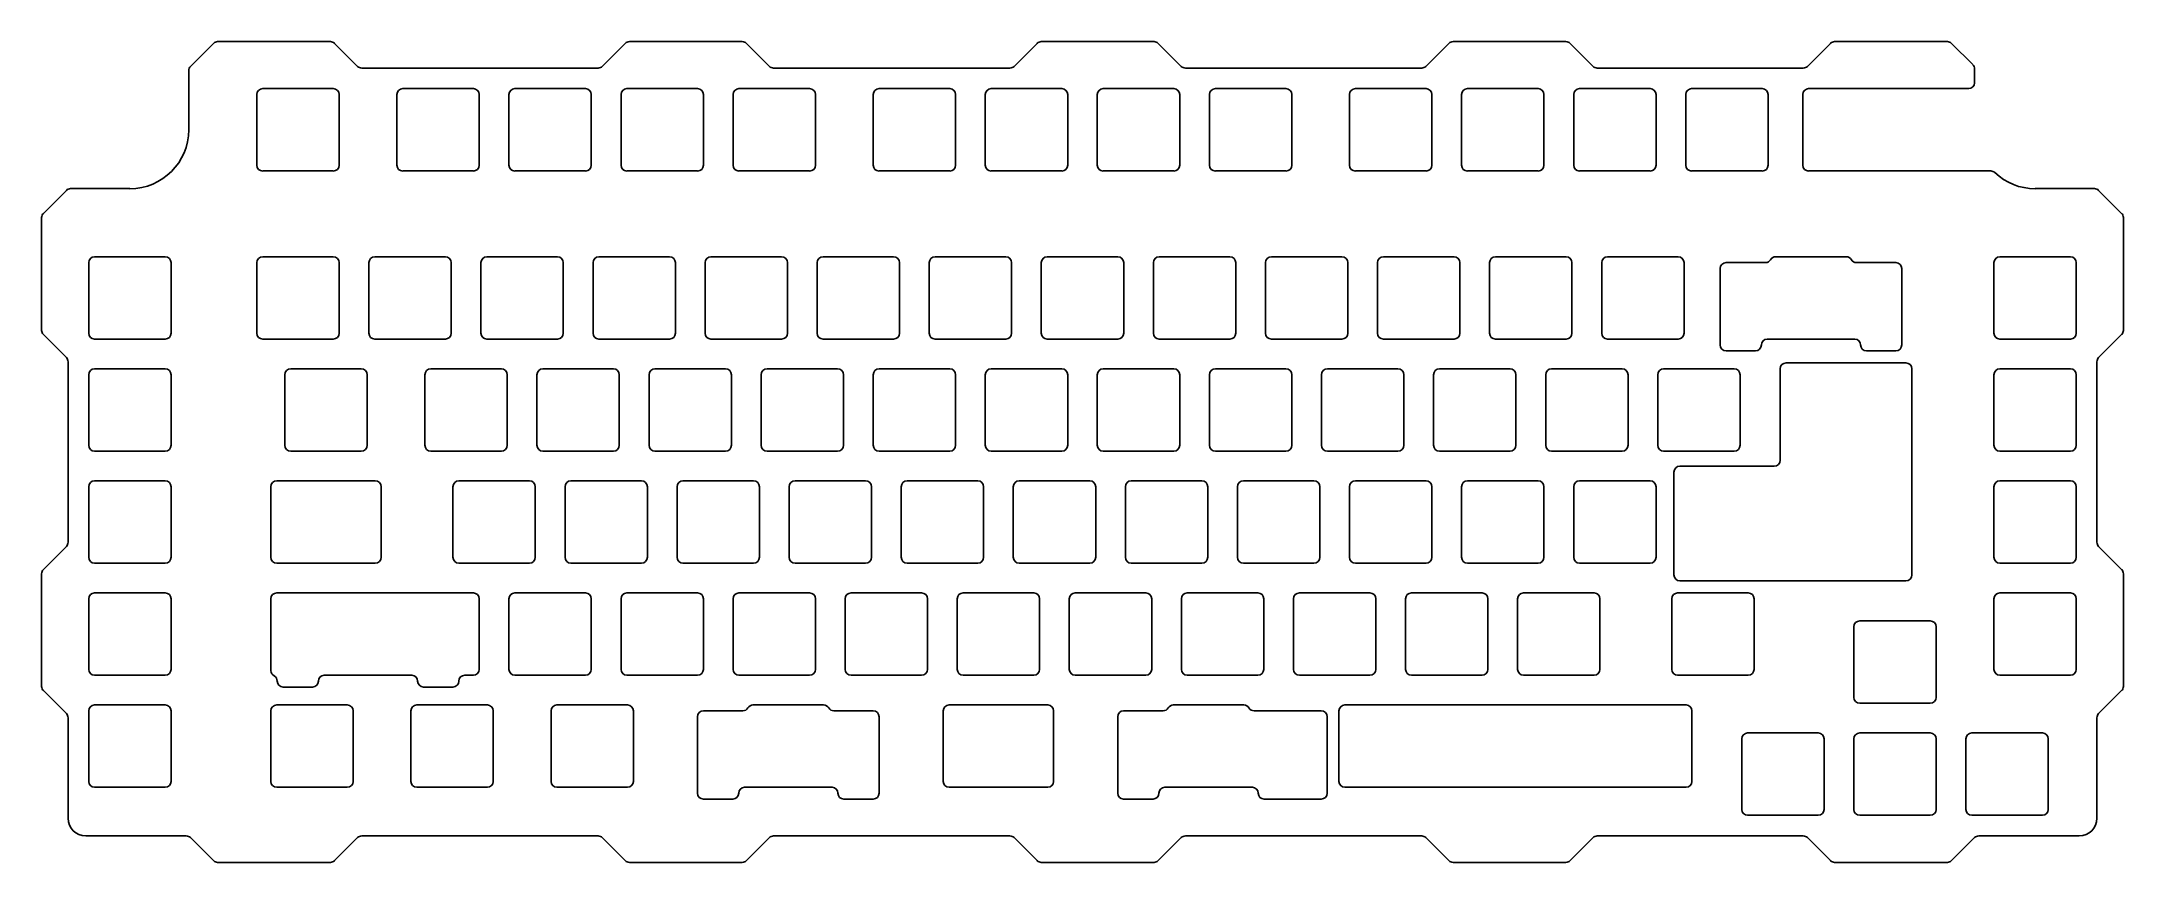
# Model space of a CAD drawing. Header units: millimetres. Extents: x -5 to 348, y -134 to 5.
import ezdxf

# ---------------------------------------------------------------- set-up
doc = ezdxf.new("R2010")
doc.units = ezdxf.units.MM

msp = doc.modelspace()

# ---------------------------------------------------------------- linework, layer by layer
at = {"color": 7, "linetype": 'Continuous', "lineweight": 25}
for p, q in [((19.82, 1.27), (23.73, 5.18)), ((43.61, 5.47), (24.44, 5.47)), ((44.32, 5.18), (48.23, 1.27)), ((89.82, 1.27), (93.73, 5.18)), ((113.61, 5.47), (94.44, 5.47)), ((114.32, 5.18), (118.23, 1.27)), ((159.82, 1.27), (163.73, 5.18)), ((183.61, 5.47), (164.44, 5.47)), ((184.32, 5.18), (188.23, 1.27)), ((229.82, 1.27), (233.73, 5.18)), ((253.61, 5.47), (234.44, 5.47)), ((254.32, 5.18), (258.23, 1.27)), ((294.67, 1.27), (298.58, 5.18)), ((318.46, 5.47), (299.29, 5.47)), ((319.17, 5.18), (322.79, 1.56)), ((19.52, -9.53), (19.52, 0.56)), ((48.94, 0.97), (89.11, 0.97)), ((118.94, 0.97), (159.11, 0.97)), ((188.94, 0.97), (229.11, 0.97)), ((258.94, 0.97), (293.96, 0.97)), ((323.08, 0.85), (323.08, -1.52)), ((31.1, -3.52), (31.1, -15.53)), ((44.1, -2.52), (32.1, -2.52)), ((45.1, -15.53), (45.1, -3.52)), ((54.91, -3.52), (54.91, -15.53)), ((67.91, -2.52), (55.91, -2.52)), ((68.91, -15.53), (68.91, -3.52)), ((73.96, -3.52), (73.96, -15.53)), ((86.96, -2.52), (74.96, -2.52)), ((87.96, -15.53), (87.96, -3.52)), ((93.01, -3.52), (93.01, -15.53)), ((106.01, -2.52), (94.01, -2.52)), ((107.01, -15.53), (107.01, -3.52)), ((112.06, -3.52), (112.06, -15.53)), ((125.06, -2.52), (113.06, -2.52)), ((126.06, -15.53), (126.06, -3.52)), ((135.88, -3.52), (135.88, -15.53)), ((148.88, -2.52), (136.88, -2.52)), ((149.88, -15.53), (149.88, -3.52)), ((154.93, -3.52), (154.93, -15.53)), ((167.93, -2.52), (155.93, -2.52)), ((168.93, -15.53), (168.93, -3.52)), ((173.97, -3.52), (173.97, -15.53)), ((186.97, -2.52), (174.97, -2.52)), ((187.97, -15.53), (187.97, -3.52)), ((193.03, -3.52), (193.03, -15.53)), ((206.03, -2.52), (194.03, -2.52)), ((207.03, -15.53), (207.03, -3.52)), ((216.84, -3.52), (216.84, -15.53)), ((229.84, -2.52), (217.84, -2.52)), ((230.84, -15.53), (230.84, -3.52)), ((235.89, -3.52), (235.89, -15.53)), ((248.89, -2.52), (236.89, -2.52)), ((249.89, -15.53), (249.89, -3.52)), ((254.94, -3.52), (254.94, -15.53)), ((267.94, -2.52), (255.94, -2.52)), ((268.94, -15.53), (268.94, -3.52)), ((273.99, -3.52), (273.99, -15.53)), ((286.99, -2.52), (274.99, -2.52)), ((287.99, -15.53), (287.99, -3.52)), ((293.88, -3.52), (293.88, -15.53)), ((322.08, -2.52), (294.88, -2.52)), ((32.1, -16.52), (44.1, -16.52)), ((55.91, -16.52), (67.91, -16.52)), ((74.96, -16.52), (86.96, -16.52)), ((94.01, -16.52), (106.01, -16.52)), ((113.06, -16.52), (125.06, -16.52)), ((136.88, -16.52), (148.88, -16.52)), ((155.93, -16.52), (167.93, -16.52)), ((174.97, -16.52), (186.97, -16.52)), ((194.03, -16.52), (206.03, -16.52)), ((217.84, -16.52), (229.84, -16.52)), ((236.89, -16.52), (248.89, -16.52)), ((255.94, -16.52), (267.94, -16.52)), ((274.99, -16.52), (286.99, -16.52)), ((294.88, -16.52), (325.83, -16.52)), ((-5.18, -23.73), (-1.27, -19.82)), ((-0.56, -19.52), (9.53, -19.52)), ((333.38, -19.52), (343.46, -19.52)), ((344.17, -19.82), (348.08, -23.73)), ((-5.47, -24.44), (-5.47, -43.61)), ((348.38, -43.61), (348.38, -24.44)), ((15.53, -31.1), (3.52, -31.1)), ((44.1, -31.1), (32.1, -31.1)), ((63.15, -31.1), (51.15, -31.1)), ((82.2, -31.1), (70.2, -31.1)), ((101.25, -31.1), (89.25, -31.1)), ((120.3, -31.1), (108.3, -31.1)), ((139.35, -31.1), (127.35, -31.1)), ((158.4, -31.1), (146.4, -31.1)), ((177.45, -31.1), (165.45, -31.1)), ((196.5, -31.1), (184.5, -31.1)), ((215.55, -31.1), (203.55, -31.1)), ((234.6, -31.1), (222.6, -31.1)), ((253.65, -31.1), (241.65, -31.1)), ((272.7, -31.1), (260.7, -31.1)), ((301.27, -31.1), (289.27, -31.1)), ((339.38, -31.1), (327.38, -31.1)), ((2.52, -32.1), (2.52, -44.1)), ((16.52, -44.1), (16.52, -32.1)), ((31.1, -32.1), (31.1, -44.1)), ((45.1, -44.1), (45.1, -32.1)), ((50.15, -32.1), (50.15, -44.1)), ((64.15, -44.1), (64.15, -32.1)), ((69.2, -32.1), (69.2, -44.1)), ((83.2, -44.1), (83.2, -32.1)), ((88.25, -32.1), (88.25, -44.1)), ((102.25, -44.1), (102.25, -32.1)), ((107.3, -32.1), (107.3, -44.1)), ((121.3, -44.1), (121.3, -32.1)), ((126.35, -32.1), (126.35, -44.1)), ((140.35, -44.1), (140.35, -32.1)), ((145.4, -32.1), (145.4, -44.1)), ((159.4, -44.1), (159.4, -32.1)), ((164.45, -32.1), (164.45, -44.1)), ((178.45, -44.1), (178.45, -32.1)), ((183.5, -32.1), (183.5, -44.1)), ((197.5, -44.1), (197.5, -32.1)), ((202.55, -32.1), (202.55, -44.1)), ((216.55, -44.1), (216.55, -32.1)), ((221.6, -32.1), (221.6, -44.1)), ((235.6, -44.1), (235.6, -32.1)), ((240.65, -32.1), (240.65, -44.1)), ((254.65, -44.1), (254.65, -32.1)), ((259.7, -32.1), (259.7, -44.1)), ((273.7, -44.1), (273.7, -32.1)), ((279.84, -33.1), (279.84, -46.1)), ((287.54, -32.1), (280.84, -32.1)), ((309.71, -32.1), (303.01, -32.1)), ((310.71, -46.1), (310.71, -33.1)), ((326.38, -32.1), (326.38, -44.1)), ((340.38, -44.1), (340.38, -32.1)), ((-1.27, -48.23), (-5.18, -44.32)), ((3.52, -45.1), (15.53, -45.1)), ((32.1, -45.1), (44.1, -45.1)), ((51.15, -45.1), (63.15, -45.1)), ((70.2, -45.1), (82.2, -45.1)), ((89.25, -45.1), (101.25, -45.1)), ((108.3, -45.1), (120.3, -45.1)), ((127.35, -45.1), (139.35, -45.1)), ((146.4, -45.1), (158.4, -45.1)), ((165.45, -45.1), (177.45, -45.1)), ((184.5, -45.1), (196.5, -45.1)), ((203.55, -45.1), (215.55, -45.1)), ((222.6, -45.1), (234.6, -45.1)), ((241.65, -45.1), (253.65, -45.1)), ((260.7, -45.1), (272.7, -45.1)), ((287.84, -45.1), (302.71, -45.1)), ((327.38, -45.1), (339.38, -45.1)), ((348.08, -44.32), (344.17, -48.23)), ((-0.97, -79.65), (-0.97, -48.94)), ((280.84, -47.1), (285.84, -47.1)), ((311.42, -49.15), (291.04, -49.15)), ((304.71, -47.1), (309.71, -47.1)), ((343.88, -48.94), (343.88, -79.65)), ((2.52, -51.15), (2.52, -63.15)), ((15.53, -50.15), (3.52, -50.15)), ((16.52, -63.15), (16.52, -51.15)), ((35.86, -51.15), (35.86, -63.15)), ((48.86, -50.15), (36.86, -50.15)), ((49.86, -63.15), (49.86, -51.15)), ((59.67, -51.15), (59.67, -63.15)), ((72.67, -50.15), (60.67, -50.15)), ((73.67, -63.15), (73.67, -51.15)), ((78.72, -51.15), (78.72, -63.15)), ((91.72, -50.15), (79.72, -50.15)), ((92.72, -63.15), (92.72, -51.15)), ((97.78, -51.15), (97.78, -63.15)), ((110.78, -50.15), (98.78, -50.15)), ((111.78, -63.15), (111.78, -51.15)), ((116.83, -51.15), (116.83, -63.15)), ((129.82, -50.15), (117.83, -50.15)), ((130.82, -63.15), (130.82, -51.15)), ((135.88, -51.15), (135.88, -63.15)), ((148.88, -50.15), (136.88, -50.15)), ((149.88, -63.15), (149.88, -51.15)), ((154.93, -51.15), (154.93, -63.15)), ((167.93, -50.15), (155.93, -50.15)), ((168.93, -63.15), (168.93, -51.15)), ((173.97, -51.15), (173.97, -63.15)), ((186.97, -50.15), (174.97, -50.15)), ((187.97, -63.15), (187.97, -51.15)), ((193.03, -51.15), (193.03, -63.15)), ((206.03, -50.15), (194.03, -50.15)), ((207.03, -63.15), (207.03, -51.15)), ((212.07, -51.15), (212.07, -63.15)), ((225.07, -50.15), (213.07, -50.15)), ((226.07, -63.15), (226.07, -51.15)), ((231.12, -51.15), (231.12, -63.15)), ((244.12, -50.15), (232.12, -50.15)), ((245.12, -63.15), (245.12, -51.15)), ((250.18, -51.15), (250.18, -63.15)), ((263.18, -50.15), (251.18, -50.15)), ((264.18, -63.15), (264.18, -51.15)), ((269.23, -51.15), (269.23, -63.15)), ((282.23, -50.15), (270.23, -50.15)), ((283.23, -63.15), (283.23, -51.15)), ((290.04, -50.15), (290.04, -65.7)), ((312.42, -85.2), (312.42, -50.15)), ((326.38, -51.15), (326.38, -63.15)), ((339.38, -50.15), (327.38, -50.15)), ((340.38, -63.15), (340.38, -51.15)), ((3.52, -64.15), (15.53, -64.15)), ((36.86, -64.15), (48.86, -64.15)), ((60.67, -64.15), (72.67, -64.15)), ((79.72, -64.15), (91.72, -64.15)), ((98.78, -64.15), (110.78, -64.15)), ((117.83, -64.15), (129.82, -64.15)), ((136.88, -64.15), (148.88, -64.15)), ((155.93, -64.15), (167.93, -64.15)), ((174.97, -64.15), (186.97, -64.15)), ((194.03, -64.15), (206.03, -64.15)), ((213.07, -64.15), (225.07, -64.15)), ((232.12, -64.15), (244.12, -64.15)), ((251.18, -64.15), (263.18, -64.15)), ((270.23, -64.15), (282.23, -64.15)), ((289.04, -66.7), (272.99, -66.7)), ((327.38, -64.15), (339.38, -64.15)), ((2.52, -70.2), (2.52, -82.2)), ((15.53, -69.2), (3.52, -69.2)), ((16.52, -82.2), (16.52, -70.2)), ((33.48, -70.2), (33.48, -82.2)), ((51.24, -69.2), (34.48, -69.2)), ((52.24, -82.2), (52.24, -70.2)), ((64.44, -70.2), (64.44, -82.2)), ((77.44, -69.2), (65.44, -69.2)), ((78.44, -82.2), (78.44, -70.2)), ((83.49, -70.2), (83.49, -82.2)), ((96.49, -69.2), (84.49, -69.2)), ((97.49, -82.2), (97.49, -70.2)), ((102.54, -70.2), (102.54, -82.2)), ((115.54, -69.2), (103.54, -69.2)), ((116.54, -82.2), (116.54, -70.2)), ((121.59, -70.2), (121.59, -82.2)), ((134.59, -69.2), (122.59, -69.2)), ((135.59, -82.2), (135.59, -70.2)), ((140.64, -70.2), (140.64, -82.2)), ((153.64, -69.2), (141.64, -69.2)), ((154.64, -82.2), (154.64, -70.2)), ((159.69, -70.2), (159.69, -82.2)), ((172.69, -69.2), (160.69, -69.2)), ((173.69, -82.2), (173.69, -70.2)), ((178.74, -70.2), (178.74, -82.2)), ((191.74, -69.2), (179.74, -69.2)), ((192.74, -82.2), (192.74, -70.2)), ((197.79, -70.2), (197.79, -82.2)), ((210.79, -69.2), (198.79, -69.2)), ((211.79, -82.2), (211.79, -70.2)), ((216.84, -70.2), (216.84, -82.2)), ((229.84, -69.2), (217.84, -69.2)), ((230.84, -82.2), (230.84, -70.2)), ((235.89, -70.2), (235.89, -82.2)), ((248.89, -69.2), (236.89, -69.2)), ((249.89, -82.2), (249.89, -70.2)), ((254.94, -70.2), (254.94, -82.2)), ((267.94, -69.2), (255.94, -69.2)), ((268.94, -82.2), (268.94, -70.2)), ((271.99, -67.7), (271.99, -85.2)), ((326.38, -70.2), (326.38, -82.2)), ((339.38, -69.2), (327.38, -69.2)), ((340.38, -82.2), (340.38, -70.2)), ((-5.18, -84.27), (-1.27, -80.36)), ((344.17, -80.36), (348.08, -84.27)), ((3.52, -83.2), (15.53, -83.2)), ((34.48, -83.2), (51.24, -83.2)), ((65.44, -83.2), (77.44, -83.2)), ((84.49, -83.2), (96.49, -83.2)), ((103.54, -83.2), (115.54, -83.2)), ((122.59, -83.2), (134.59, -83.2)), ((141.64, -83.2), (153.64, -83.2)), ((160.69, -83.2), (172.69, -83.2)), ((179.74, -83.2), (191.74, -83.2)), ((198.79, -83.2), (210.79, -83.2)), ((217.84, -83.2), (229.84, -83.2)), ((236.89, -83.2), (248.89, -83.2)), ((255.94, -83.2), (267.94, -83.2)), ((327.38, -83.2), (339.38, -83.2)), ((-5.47, -84.98), (-5.47, -104.15)), ((15.53, -88.25), (3.52, -88.25)), ((67.91, -88.25), (34.48, -88.25)), ((86.96, -88.25), (74.96, -88.25)), ((106.01, -88.25), (94.01, -88.25)), ((125.06, -88.25), (113.06, -88.25)), ((144.11, -88.25), (132.11, -88.25)), ((163.16, -88.25), (151.16, -88.25)), ((182.21, -88.25), (170.21, -88.25)), ((201.26, -88.25), (189.26, -88.25)), ((220.31, -88.25), (208.31, -88.25)), ((239.36, -88.25), (227.36, -88.25)), ((258.41, -88.25), (246.41, -88.25)), ((284.61, -88.25), (272.61, -88.25)), ((272.99, -86.2), (311.42, -86.2)), ((339.38, -88.25), (327.38, -88.25)), ((348.38, -104.15), (348.38, -84.98)), ((2.52, -89.25), (2.52, -101.25)), ((16.52, -101.25), (16.52, -89.25)), ((33.48, -89.25), (33.48, -101.47)), ((68.91, -101.25), (68.91, -89.25)), ((73.96, -89.25), (73.96, -101.25)), ((87.96, -101.25), (87.96, -89.25)), ((93.01, -89.25), (93.01, -101.25)), ((107.01, -101.25), (107.01, -89.25)), ((112.06, -89.25), (112.06, -101.25)), ((126.06, -101.25), (126.06, -89.25)), ((131.11, -89.25), (131.11, -101.25)), ((145.11, -101.25), (145.11, -89.25)), ((150.16, -89.25), (150.16, -101.25)), ((164.16, -101.25), (164.16, -89.25)), ((169.21, -89.25), (169.21, -101.25)), ((183.21, -101.25), (183.21, -89.25)), ((188.26, -89.25), (188.26, -101.25)), ((202.26, -101.25), (202.26, -89.25)), ((207.31, -89.25), (207.31, -101.25)), ((221.31, -101.25), (221.31, -89.25)), ((226.36, -89.25), (226.36, -101.25)), ((240.36, -101.25), (240.36, -89.25)), ((245.41, -89.25), (245.41, -101.25)), ((259.41, -101.25), (259.41, -89.25)), ((271.61, -89.25), (271.61, -101.25)), ((285.61, -101.25), (285.61, -89.25)), ((326.38, -89.25), (326.38, -101.25)), ((340.38, -101.25), (340.38, -89.25)), ((302.56, -94.01), (302.56, -106.01)), ((315.56, -93.01), (303.56, -93.01)), ((316.56, -106.01), (316.56, -94.01)), ((3.52, -102.25), (15.53, -102.25)), ((42.57, -102.25), (57.44, -102.25)), ((66.44, -102.25), (67.91, -102.25)), ((74.96, -102.25), (86.96, -102.25)), ((94.01, -102.25), (106.01, -102.25)), ((113.06, -102.25), (125.06, -102.25)), ((132.11, -102.25), (144.11, -102.25)), ((151.16, -102.25), (163.16, -102.25)), ((170.21, -102.25), (182.21, -102.25)), ((189.26, -102.25), (201.26, -102.25)), ((208.31, -102.25), (220.31, -102.25)), ((227.36, -102.25), (239.36, -102.25)), ((246.41, -102.25), (258.41, -102.25)), ((272.61, -102.25), (284.61, -102.25)), ((327.38, -102.25), (339.38, -102.25)), ((-1.27, -108.77), (-5.18, -104.86)), ((35.57, -104.25), (40.57, -104.25)), ((59.44, -104.25), (64.44, -104.25)), ((348.08, -104.86), (344.17, -108.77)), ((-0.97, -126.56), (-0.97, -109.48)), ((2.52, -108.3), (2.52, -120.3)), ((15.53, -107.3), (3.52, -107.3)), ((16.52, -120.3), (16.52, -108.3)), ((33.48, -108.3), (33.48, -120.3)), ((46.48, -107.3), (34.48, -107.3)), ((47.48, -120.3), (47.48, -108.3)), ((57.29, -108.3), (57.29, -120.3)), ((70.29, -107.3), (58.29, -107.3)), ((71.29, -120.3), (71.29, -108.3)), ((81.11, -108.3), (81.11, -120.3)), ((94.11, -107.3), (82.11, -107.3)), ((95.11, -120.3), (95.11, -108.3)), ((106.01, -109.3), (106.01, -122.3)), ((113.71, -108.3), (107.01, -108.3)), ((127.44, -107.3), (115.44, -107.3)), ((135.88, -108.3), (129.18, -108.3)), ((136.88, -122.3), (136.88, -109.3)), ((147.78, -108.3), (147.78, -120.3)), ((165.54, -107.3), (148.78, -107.3)), ((166.54, -120.3), (166.54, -108.3)), ((177.44, -109.3), (177.44, -122.3)), ((185.15, -108.3), (178.44, -108.3)), ((198.88, -107.3), (186.88, -107.3)), ((212.04, -108.3), (200.61, -108.3)), ((213.04, -122.3), (213.04, -109.3)), ((215.04, -108.3), (215.04, -120.3)), ((274.04, -107.3), (216.04, -107.3)), ((275.04, -120.3), (275.04, -108.3)), ((303.56, -107.01), (315.56, -107.01)), ((343.88, -109.48), (343.88, -126.56)), ((283.51, -113.06), (283.51, -125.06)), ((296.51, -112.06), (284.51, -112.06)), ((297.51, -125.06), (297.51, -113.06)), ((302.56, -113.06), (302.56, -125.06)), ((315.56, -112.06), (303.56, -112.06)), ((316.56, -125.06), (316.56, -113.06)), ((321.61, -113.06), (321.61, -125.06)), ((334.61, -112.06), (322.61, -112.06)), ((335.61, -125.06), (335.61, -113.06)), ((3.52, -121.3), (15.53, -121.3)), ((34.48, -121.3), (46.48, -121.3)), ((58.29, -121.3), (70.29, -121.3)), ((82.11, -121.3), (94.11, -121.3)), ((107.01, -123.3), (112.01, -123.3)), ((114.01, -121.3), (128.88, -121.3)), ((130.88, -123.3), (135.88, -123.3)), ((148.78, -121.3), (165.54, -121.3)), ((178.44, -123.3), (183.44, -123.3)), ((185.44, -121.3), (200.32, -121.3)), ((202.32, -123.3), (212.04, -123.3)), ((216.04, -121.3), (274.04, -121.3)), ((284.51, -126.06), (296.51, -126.06)), ((303.56, -126.06), (315.56, -126.06)), ((322.61, -126.06), (334.61, -126.06)), ((19.11, -129.56), (2.02, -129.56)), ((23.73, -133.77), (19.82, -129.86)), ((48.23, -129.86), (44.32, -133.77)), ((89.11, -129.56), (48.94, -129.56)), ((93.73, -133.77), (89.82, -129.86)), ((118.23, -129.86), (114.32, -133.77)), ((159.11, -129.56), (118.94, -129.56)), ((163.73, -133.77), (159.82, -129.86)), ((188.23, -129.86), (184.32, -133.77)), ((229.11, -129.56), (188.94, -129.56)), ((233.73, -133.77), (229.82, -129.86)), ((258.23, -129.86), (254.32, -133.77)), ((293.96, -129.56), (258.94, -129.56)), ((298.58, -133.77), (294.67, -129.86)), ((323.08, -129.86), (319.17, -133.77)), ((340.88, -129.56), (323.79, -129.56)), ((24.44, -134.06), (43.61, -134.06)), ((94.44, -134.06), (113.61, -134.06)), ((164.44, -134.06), (183.61, -134.06)), ((234.44, -134.06), (253.61, -134.06)), ((299.29, -134.06), (318.46, -134.06))]:
    msp.add_line(p, q, dxfattribs=at)
for centre, radius, start, end in [((24.44, 4.47), 1, 90, 135), ((43.61, 4.47), 1, 45, 90), ((94.44, 4.47), 1, 90, 135), ((113.61, 4.47), 1, 45, 90), ((164.44, 4.47), 1, 90, 135), ((183.61, 4.47), 1, 45, 90), ((234.44, 4.47), 1, 90, 135), ((253.61, 4.47), 1, 45, 90), ((299.29, 4.47), 1, 90, 135), ((318.46, 4.47), 1, 45, 90), ((20.52, 0.56), 1, 135, 180), ((48.94, 1.98), 1, 225, 270), ((89.11, 1.98), 1, 270, 315), ((118.94, 1.98), 1, 225, 270), ((159.11, 1.98), 1, 270, 315), ((188.94, 1.98), 1, 225, 270), ((229.11, 1.98), 1, 270, 315), ((258.94, 1.98), 1, 225, 270), ((293.96, 1.98), 1, 270, 315), ((322.08, 0.85), 1, 0, 45), ((32.1, -3.52), 1, 90, 180), ((44.1, -3.52), 1, 0, 90), ((55.91, -3.52), 1, 90, 180), ((67.91, -3.52), 1, 0, 90), ((74.96, -3.52), 1, 90, 180), ((86.96, -3.52), 1, 0, 90), ((94.01, -3.52), 1, 90, 180), ((106.01, -3.52), 1, 0, 90), ((113.06, -3.52), 1, 90, 180), ((125.06, -3.52), 1, 0, 90), ((136.88, -3.52), 1, 90, 180), ((148.88, -3.52), 1, 0, 90), ((155.93, -3.52), 1, 90, 180), ((167.93, -3.52), 1, 0, 90), ((174.97, -3.52), 1, 90, 180), ((186.97, -3.52), 1, 0, 90), ((194.03, -3.52), 1, 90, 180), ((206.03, -3.52), 1, 0, 90), ((217.84, -3.52), 1, 90, 180), ((229.84, -3.52), 1, 0, 90), ((236.89, -3.52), 1, 90, 180), ((248.89, -3.52), 1, 0, 90), ((255.94, -3.52), 1, 90, 180), ((267.94, -3.52), 1, 0, 90), ((274.99, -3.52), 1, 90, 180), ((286.99, -3.52), 1, 0, 90), ((294.88, -3.52), 1, 90, 180), ((322.08, -1.52), 1, 270, 0), ((9.53, -9.53), 10, 270, 0), ((32.1, -15.53), 1, 180, 270), ((44.1, -15.53), 1, 270, 0), ((55.91, -15.53), 1, 180, 270), ((67.91, -15.53), 1, 270, 0), ((74.96, -15.53), 1, 180, 270), ((86.96, -15.53), 1, 270, 0), ((94.01, -15.53), 1, 180, 270), ((106.01, -15.53), 1, 270, 0), ((113.06, -15.53), 1, 180, 270), ((125.06, -15.53), 1, 270, 0), ((136.88, -15.53), 1, 180, 270), ((148.88, -15.53), 1, 270, 0), ((155.93, -15.53), 1, 180, 270), ((167.93, -15.53), 1, 270, 0), ((174.97, -15.53), 1, 180, 270), ((186.97, -15.53), 1, 270, 0), ((194.03, -15.53), 1, 180, 270), ((206.03, -15.53), 1, 270, 0), ((217.84, -15.53), 1, 180, 270), ((229.84, -15.53), 1, 270, 0), ((236.89, -15.53), 1, 180, 270), ((248.89, -15.53), 1, 270, 0), ((255.94, -15.53), 1, 180, 270), ((267.94, -15.53), 1, 270, 0), ((274.99, -15.53), 1, 180, 270), ((286.99, -15.53), 1, 270, 0), ((294.88, -15.53), 1, 180, 270), ((325.83, -17.52), 1, 46.6582, 90), ((333.38, -9.53), 10, 226.6582, 270), ((-0.56, -20.52), 1, 90, 135), ((343.46, -20.52), 1, 45, 90), ((-4.47, -24.44), 1, 135, 180), ((347.38, -24.44), 1, 0, 45), ((3.52, -32.1), 1, 90, 180), ((15.53, -32.1), 1, 0, 90), ((32.1, -32.1), 1, 90, 180), ((44.1, -32.1), 1, 0, 90), ((51.15, -32.1), 1, 90, 180), ((63.15, -32.1), 1, 0, 90), ((70.2, -32.1), 1, 90, 180), ((82.2, -32.1), 1, 0, 90), ((89.25, -32.1), 1, 90, 180), ((101.25, -32.1), 1, 0, 90), ((108.3, -32.1), 1, 90, 180), ((120.3, -32.1), 1, 0, 90), ((127.35, -32.1), 1, 90, 180), ((139.35, -32.1), 1, 0, 90), ((146.4, -32.1), 1, 90, 180), ((158.4, -32.1), 1, 0, 90), ((165.45, -32.1), 1, 90, 180), ((177.45, -32.1), 1, 0, 90), ((184.5, -32.1), 1, 90, 180), ((196.5, -32.1), 1, 0, 90), ((203.55, -32.1), 1, 90, 180), ((215.55, -32.1), 1, 0, 90), ((222.6, -32.1), 1, 90, 180), ((234.6, -32.1), 1, 0, 90), ((241.65, -32.1), 1, 90, 180), ((253.65, -32.1), 1, 0, 90), ((260.7, -32.1), 1, 90, 180), ((272.7, -32.1), 1, 0, 90), ((287.54, -31.1), 1, 270, 330), ((289.27, -32.1), 1, 90, 150), ((301.27, -32.1), 1, 30, 90), ((303.01, -31.1), 1, 210, 270), ((327.38, -32.1), 1, 90, 180), ((339.38, -32.1), 1, 0, 90), ((280.84, -33.1), 1, 90, 180), ((309.71, -33.1), 1, 0, 90), ((-4.47, -43.61), 1, 180, 225), ((3.52, -44.1), 1, 180, 270), ((15.53, -44.1), 1, 270, 0), ((32.1, -44.1), 1, 180, 270), ((44.1, -44.1), 1, 270, 0), ((51.15, -44.1), 1, 180, 270), ((63.15, -44.1), 1, 270, 0), ((70.2, -44.1), 1, 180, 270), ((82.2, -44.1), 1, 270, 0), ((89.25, -44.1), 1, 180, 270), ((101.25, -44.1), 1, 270, 0), ((108.3, -44.1), 1, 180, 270), ((120.3, -44.1), 1, 270, 0), ((127.35, -44.1), 1, 180, 270), ((139.35, -44.1), 1, 270, 0), ((146.4, -44.1), 1, 180, 270), ((158.4, -44.1), 1, 270, 0), ((165.45, -44.1), 1, 180, 270), ((177.45, -44.1), 1, 270, 0), ((184.5, -44.1), 1, 180, 270), ((196.5, -44.1), 1, 270, 0), ((203.55, -44.1), 1, 180, 270), ((215.55, -44.1), 1, 270, 0), ((222.6, -44.1), 1, 180, 270), ((234.6, -44.1), 1, 270, 0), ((241.65, -44.1), 1, 180, 270), ((253.65, -44.1), 1, 270, 0), ((260.7, -44.1), 1, 180, 270), ((272.7, -44.1), 1, 270, 0), ((287.84, -46.1), 1, 90, 180), ((302.71, -46.1), 1, 0, 90), ((327.38, -44.1), 1, 180, 270), ((339.38, -44.1), 1, 270, 0), ((347.38, -43.61), 1, 315, 0), ((-1.98, -48.94), 1, 0, 45), ((280.84, -46.1), 1, 180, 270), ((285.84, -46.1), 1, 270, 0), ((291.04, -50.15), 1, 90, 180), ((304.71, -46.1), 1, 180, 270), ((309.71, -46.1), 1, 270, 0), ((311.42, -50.15), 1, 0, 90), ((344.88, -48.94), 1, 135, 180), ((3.52, -51.15), 1, 90, 180), ((15.53, -51.15), 1, 0, 90), ((36.86, -51.15), 1, 90, 180), ((48.86, -51.15), 1, 0, 90), ((60.67, -51.15), 1, 90, 180), ((72.67, -51.15), 1, 0, 90), ((79.72, -51.15), 1, 90, 180), ((91.72, -51.15), 1, 0, 90), ((98.78, -51.15), 1, 90, 180), ((110.78, -51.15), 1, 0, 90), ((117.83, -51.15), 1, 90, 180), ((129.82, -51.15), 1, 0, 90), ((136.88, -51.15), 1, 90, 180), ((148.88, -51.15), 1, 0, 90), ((155.93, -51.15), 1, 90, 180), ((167.93, -51.15), 1, 0, 90), ((174.97, -51.15), 1, 90, 180), ((186.97, -51.15), 1, 0, 90), ((194.03, -51.15), 1, 90, 180), ((206.03, -51.15), 1, 0, 90), ((213.07, -51.15), 1, 90, 180), ((225.07, -51.15), 1, 0, 90), ((232.12, -51.15), 1, 90, 180), ((244.12, -51.15), 1, 0, 90), ((251.18, -51.15), 1, 90, 180), ((263.18, -51.15), 1, 0, 90), ((270.23, -51.15), 1, 90, 180), ((282.23, -51.15), 1, 0, 90), ((327.38, -51.15), 1, 90, 180), ((339.38, -51.15), 1, 0, 90), ((3.52, -63.15), 1, 180, 270), ((15.53, -63.15), 1, 270, 0), ((36.86, -63.15), 1, 180, 270), ((48.86, -63.15), 1, 270, 0), ((60.67, -63.15), 1, 180, 270), ((72.67, -63.15), 1, 270, 0), ((79.72, -63.15), 1, 180, 270), ((91.72, -63.15), 1, 270, 0), ((98.78, -63.15), 1, 180, 270), ((110.78, -63.15), 1, 270, 0), ((117.83, -63.15), 1, 180, 270), ((129.82, -63.15), 1, 270, 0), ((136.88, -63.15), 1, 180, 270), ((148.88, -63.15), 1, 270, 0), ((155.93, -63.15), 1, 180, 270), ((167.93, -63.15), 1, 270, 0), ((174.97, -63.15), 1, 180, 270), ((186.97, -63.15), 1, 270, 0), ((194.03, -63.15), 1, 180, 270), ((206.03, -63.15), 1, 270, 0), ((213.07, -63.15), 1, 180, 270), ((225.07, -63.15), 1, 270, 0), ((232.12, -63.15), 1, 180, 270), ((244.12, -63.15), 1, 270, 0), ((251.18, -63.15), 1, 180, 270), ((263.18, -63.15), 1, 270, 0), ((270.23, -63.15), 1, 180, 270), ((282.23, -63.15), 1, 270, 0), ((327.38, -63.15), 1, 180, 270), ((339.38, -63.15), 1, 270, 0), ((272.99, -67.7), 1, 90, 180), ((289.04, -65.7), 1, 270, 0), ((3.52, -70.2), 1, 90, 180), ((15.53, -70.2), 1, 0, 90), ((34.48, -70.2), 1, 90, 180), ((51.24, -70.2), 1, 0, 90), ((65.44, -70.2), 1, 90, 180), ((77.44, -70.2), 1, 0, 90), ((84.49, -70.2), 1, 90, 180), ((96.49, -70.2), 1, 0, 90), ((103.54, -70.2), 1, 90, 180), ((115.54, -70.2), 1, 0, 90), ((122.59, -70.2), 1, 90, 180), ((134.59, -70.2), 1, 0, 90), ((141.64, -70.2), 1, 90, 180), ((153.64, -70.2), 1, 0, 90), ((160.69, -70.2), 1, 90, 180), ((172.69, -70.2), 1, 0, 90), ((179.74, -70.2), 1, 90, 180), ((191.74, -70.2), 1, 0, 90), ((198.79, -70.2), 1, 90, 180), ((210.79, -70.2), 1, 0, 90), ((217.84, -70.2), 1, 90, 180), ((229.84, -70.2), 1, 0, 90), ((236.89, -70.2), 1, 90, 180), ((248.89, -70.2), 1, 0, 90), ((255.94, -70.2), 1, 90, 180), ((267.94, -70.2), 1, 0, 90), ((327.38, -70.2), 1, 90, 180), ((339.38, -70.2), 1, 0, 90), ((-1.98, -79.65), 1, 315, 0), ((344.88, -79.65), 1, 180, 225), ((-4.47, -84.98), 1, 135, 180), ((3.52, -82.2), 1, 180, 270), ((15.53, -82.2), 1, 270, 0), ((34.48, -82.2), 1, 180, 270), ((51.24, -82.2), 1, 270, 0), ((65.44, -82.2), 1, 180, 270), ((77.44, -82.2), 1, 270, 0), ((84.49, -82.2), 1, 180, 270), ((96.49, -82.2), 1, 270, 0), ((103.54, -82.2), 1, 180, 270), ((115.54, -82.2), 1, 270, 0), ((122.59, -82.2), 1, 180, 270), ((134.59, -82.2), 1, 270, 0), ((141.64, -82.2), 1, 180, 270), ((153.64, -82.2), 1, 270, 0), ((160.69, -82.2), 1, 180, 270), ((172.69, -82.2), 1, 270, 0), ((179.74, -82.2), 1, 180, 270), ((191.74, -82.2), 1, 270, 0), ((198.79, -82.2), 1, 180, 270), ((210.79, -82.2), 1, 270, 0), ((217.84, -82.2), 1, 180, 270), ((229.84, -82.2), 1, 270, 0), ((236.89, -82.2), 1, 180, 270), ((248.89, -82.2), 1, 270, 0), ((255.94, -82.2), 1, 180, 270), ((267.94, -82.2), 1, 270, 0), ((327.38, -82.2), 1, 180, 270), ((339.38, -82.2), 1, 270, 0), ((347.38, -84.98), 1, 0, 45), ((3.52, -89.25), 1, 90, 180), ((15.53, -89.25), 1, 0, 90), ((34.48, -89.25), 1, 90, 180), ((67.91, -89.25), 1, 0, 90), ((74.96, -89.25), 1, 90, 180), ((86.96, -89.25), 1, 0, 90), ((94.01, -89.25), 1, 90, 180), ((106.01, -89.25), 1, 0, 90), ((113.06, -89.25), 1, 90, 180), ((125.06, -89.25), 1, 0, 90), ((132.11, -89.25), 1, 90, 180), ((144.11, -89.25), 1, 0, 90), ((151.16, -89.25), 1, 90, 180), ((163.16, -89.25), 1, 0, 90), ((170.21, -89.25), 1, 90, 180), ((182.21, -89.25), 1, 0, 90), ((189.26, -89.25), 1, 90, 180), ((201.26, -89.25), 1, 0, 90), ((208.31, -89.25), 1, 90, 180), ((220.31, -89.25), 1, 0, 90), ((227.36, -89.25), 1, 90, 180), ((239.36, -89.25), 1, 0, 90), ((246.41, -89.25), 1, 90, 180), ((258.41, -89.25), 1, 0, 90), ((272.61, -89.25), 1, 90, 180), ((272.99, -85.2), 1, 180, 270), ((284.61, -89.25), 1, 0, 90), ((311.42, -85.2), 1, 270, 0), ((327.38, -89.25), 1, 90, 180), ((339.38, -89.25), 1, 0, 90), ((303.56, -94.01), 1, 90, 180), ((315.56, -94.01), 1, 0, 90), ((3.52, -101.25), 1, 180, 270), ((15.53, -101.25), 1, 270, 0), ((34.48, -101.47), 1, 180, 242.8385), ((33.57, -103.25), 1, 0, 62.8385), ((42.57, -103.25), 1, 90, 180), ((57.44, -103.25), 1, 0, 90), ((66.44, -103.25), 1, 90, 180), ((67.91, -101.25), 1, 270, 0), ((74.96, -101.25), 1, 180, 270), ((86.96, -101.25), 1, 270, 0), ((94.01, -101.25), 1, 180, 270), ((106.01, -101.25), 1, 270, 0), ((113.06, -101.25), 1, 180, 270), ((125.06, -101.25), 1, 270, 0), ((132.11, -101.25), 1, 180, 270), ((144.11, -101.25), 1, 270, 0), ((151.16, -101.25), 1, 180, 270), ((163.16, -101.25), 1, 270, 0), ((170.21, -101.25), 1, 180, 270), ((182.21, -101.25), 1, 270, 0), ((189.26, -101.25), 1, 180, 270), ((201.26, -101.25), 1, 270, 0), ((208.31, -101.25), 1, 180, 270), ((220.31, -101.25), 1, 270, 0), ((227.36, -101.25), 1, 180, 270), ((239.36, -101.25), 1, 270, 0), ((246.41, -101.25), 1, 180, 270), ((258.41, -101.25), 1, 270, 0), ((272.61, -101.25), 1, 180, 270), ((284.61, -101.25), 1, 270, 0), ((327.38, -101.25), 1, 180, 270), ((339.38, -101.25), 1, 270, 0), ((-4.47, -104.15), 1, 180, 225), ((35.57, -103.25), 1, 180, 270), ((40.57, -103.25), 1, 270, 0), ((59.44, -103.25), 1, 180, 270), ((64.44, -103.25), 1, 270, 0), ((303.56, -106.01), 1, 180, 270), ((315.56, -106.01), 1, 270, 0), ((347.38, -104.15), 1, 315, 0), ((-1.98, -109.48), 1, 0, 45), ((3.52, -108.3), 1, 90, 180), ((15.53, -108.3), 1, 0, 90), ((34.48, -108.3), 1, 90, 180), ((46.48, -108.3), 1, 0, 90), ((58.29, -108.3), 1, 90, 180), ((70.29, -108.3), 1, 0, 90), ((82.11, -108.3), 1, 90, 180), ((94.11, -108.3), 1, 0, 90), ((107.01, -109.3), 1, 90, 180), ((113.71, -107.3), 1, 270, 330), ((115.44, -108.3), 1, 90, 150), ((127.44, -108.3), 1, 30, 90), ((129.18, -107.3), 1, 210, 270), ((135.88, -109.3), 1, 0, 90), ((148.78, -108.3), 1, 90, 180), ((165.54, -108.3), 1, 0, 90), ((178.44, -109.3), 1, 90, 180), ((185.15, -107.3), 1, 270, 330), ((186.88, -108.3), 1, 90, 150), ((198.88, -108.3), 1, 30, 90), ((200.61, -107.3), 1, 210, 270), ((212.04, -109.3), 1, 0, 90), ((216.04, -108.3), 1, 90, 180), ((274.04, -108.3), 1, 0, 90), ((344.88, -109.48), 1, 135, 180), ((284.51, -113.06), 1, 90, 180), ((296.51, -113.06), 1, 0, 90), ((303.56, -113.06), 1, 90, 180), ((315.56, -113.06), 1, 0, 90), ((322.61, -113.06), 1, 90, 180), ((334.61, -113.06), 1, 0, 90), ((3.52, -120.3), 1, 180, 270), ((15.53, -120.3), 1, 270, 0), ((34.48, -120.3), 1, 180, 270), ((46.48, -120.3), 1, 270, 0), ((58.29, -120.3), 1, 180, 270), ((70.29, -120.3), 1, 270, 0), ((82.11, -120.3), 1, 180, 270), ((94.11, -120.3), 1, 270, 0), ((148.78, -120.3), 1, 180, 270), ((165.54, -120.3), 1, 270, 0), ((216.04, -120.3), 1, 180, 270), ((274.04, -120.3), 1, 270, 0), ((107.01, -122.3), 1, 180, 270), ((112.01, -122.3), 1, 270, 0), ((114.01, -122.3), 1, 90, 180), ((128.88, -122.3), 1, 0, 90), ((130.88, -122.3), 1, 180, 270), ((135.88, -122.3), 1, 270, 0), ((178.44, -122.3), 1, 180, 270), ((183.44, -122.3), 1, 270, 0), ((185.44, -122.3), 1, 90, 180), ((200.32, -122.3), 1, 0, 90), ((202.32, -122.3), 1, 180, 270), ((212.04, -122.3), 1, 270, 0), ((2.02, -126.56), 3, 180, 270), ((284.51, -125.06), 1, 180, 270), ((296.51, -125.06), 1, 270, 0), ((303.56, -125.06), 1, 180, 270), ((315.56, -125.06), 1, 270, 0), ((322.61, -125.06), 1, 180, 270), ((334.61, -125.06), 1, 270, 0), ((340.88, -126.56), 3, 270, 0), ((19.11, -130.56), 1, 45, 90), ((48.94, -130.56), 1, 90, 135), ((89.11, -130.56), 1, 45, 90), ((118.94, -130.56), 1, 90, 135), ((159.11, -130.56), 1, 45, 90), ((188.94, -130.56), 1, 90, 135), ((229.11, -130.56), 1, 45, 90), ((258.94, -130.56), 1, 90, 135), ((293.96, -130.56), 1, 45, 90), ((323.79, -130.56), 1, 90, 135), ((24.44, -133.06), 1, 225, 270), ((43.61, -133.06), 1, 270, 315), ((94.44, -133.06), 1, 225, 270), ((113.61, -133.06), 1, 270, 315), ((164.44, -133.06), 1, 225, 270), ((183.61, -133.06), 1, 270, 315), ((234.44, -133.06), 1, 225, 270), ((253.61, -133.06), 1, 270, 315), ((299.29, -133.06), 1, 225, 270), ((318.46, -133.06), 1, 270, 315)]:
    msp.add_arc(centre, radius, start, end, dxfattribs=at)

doc.saveas('drawing.dxf')
